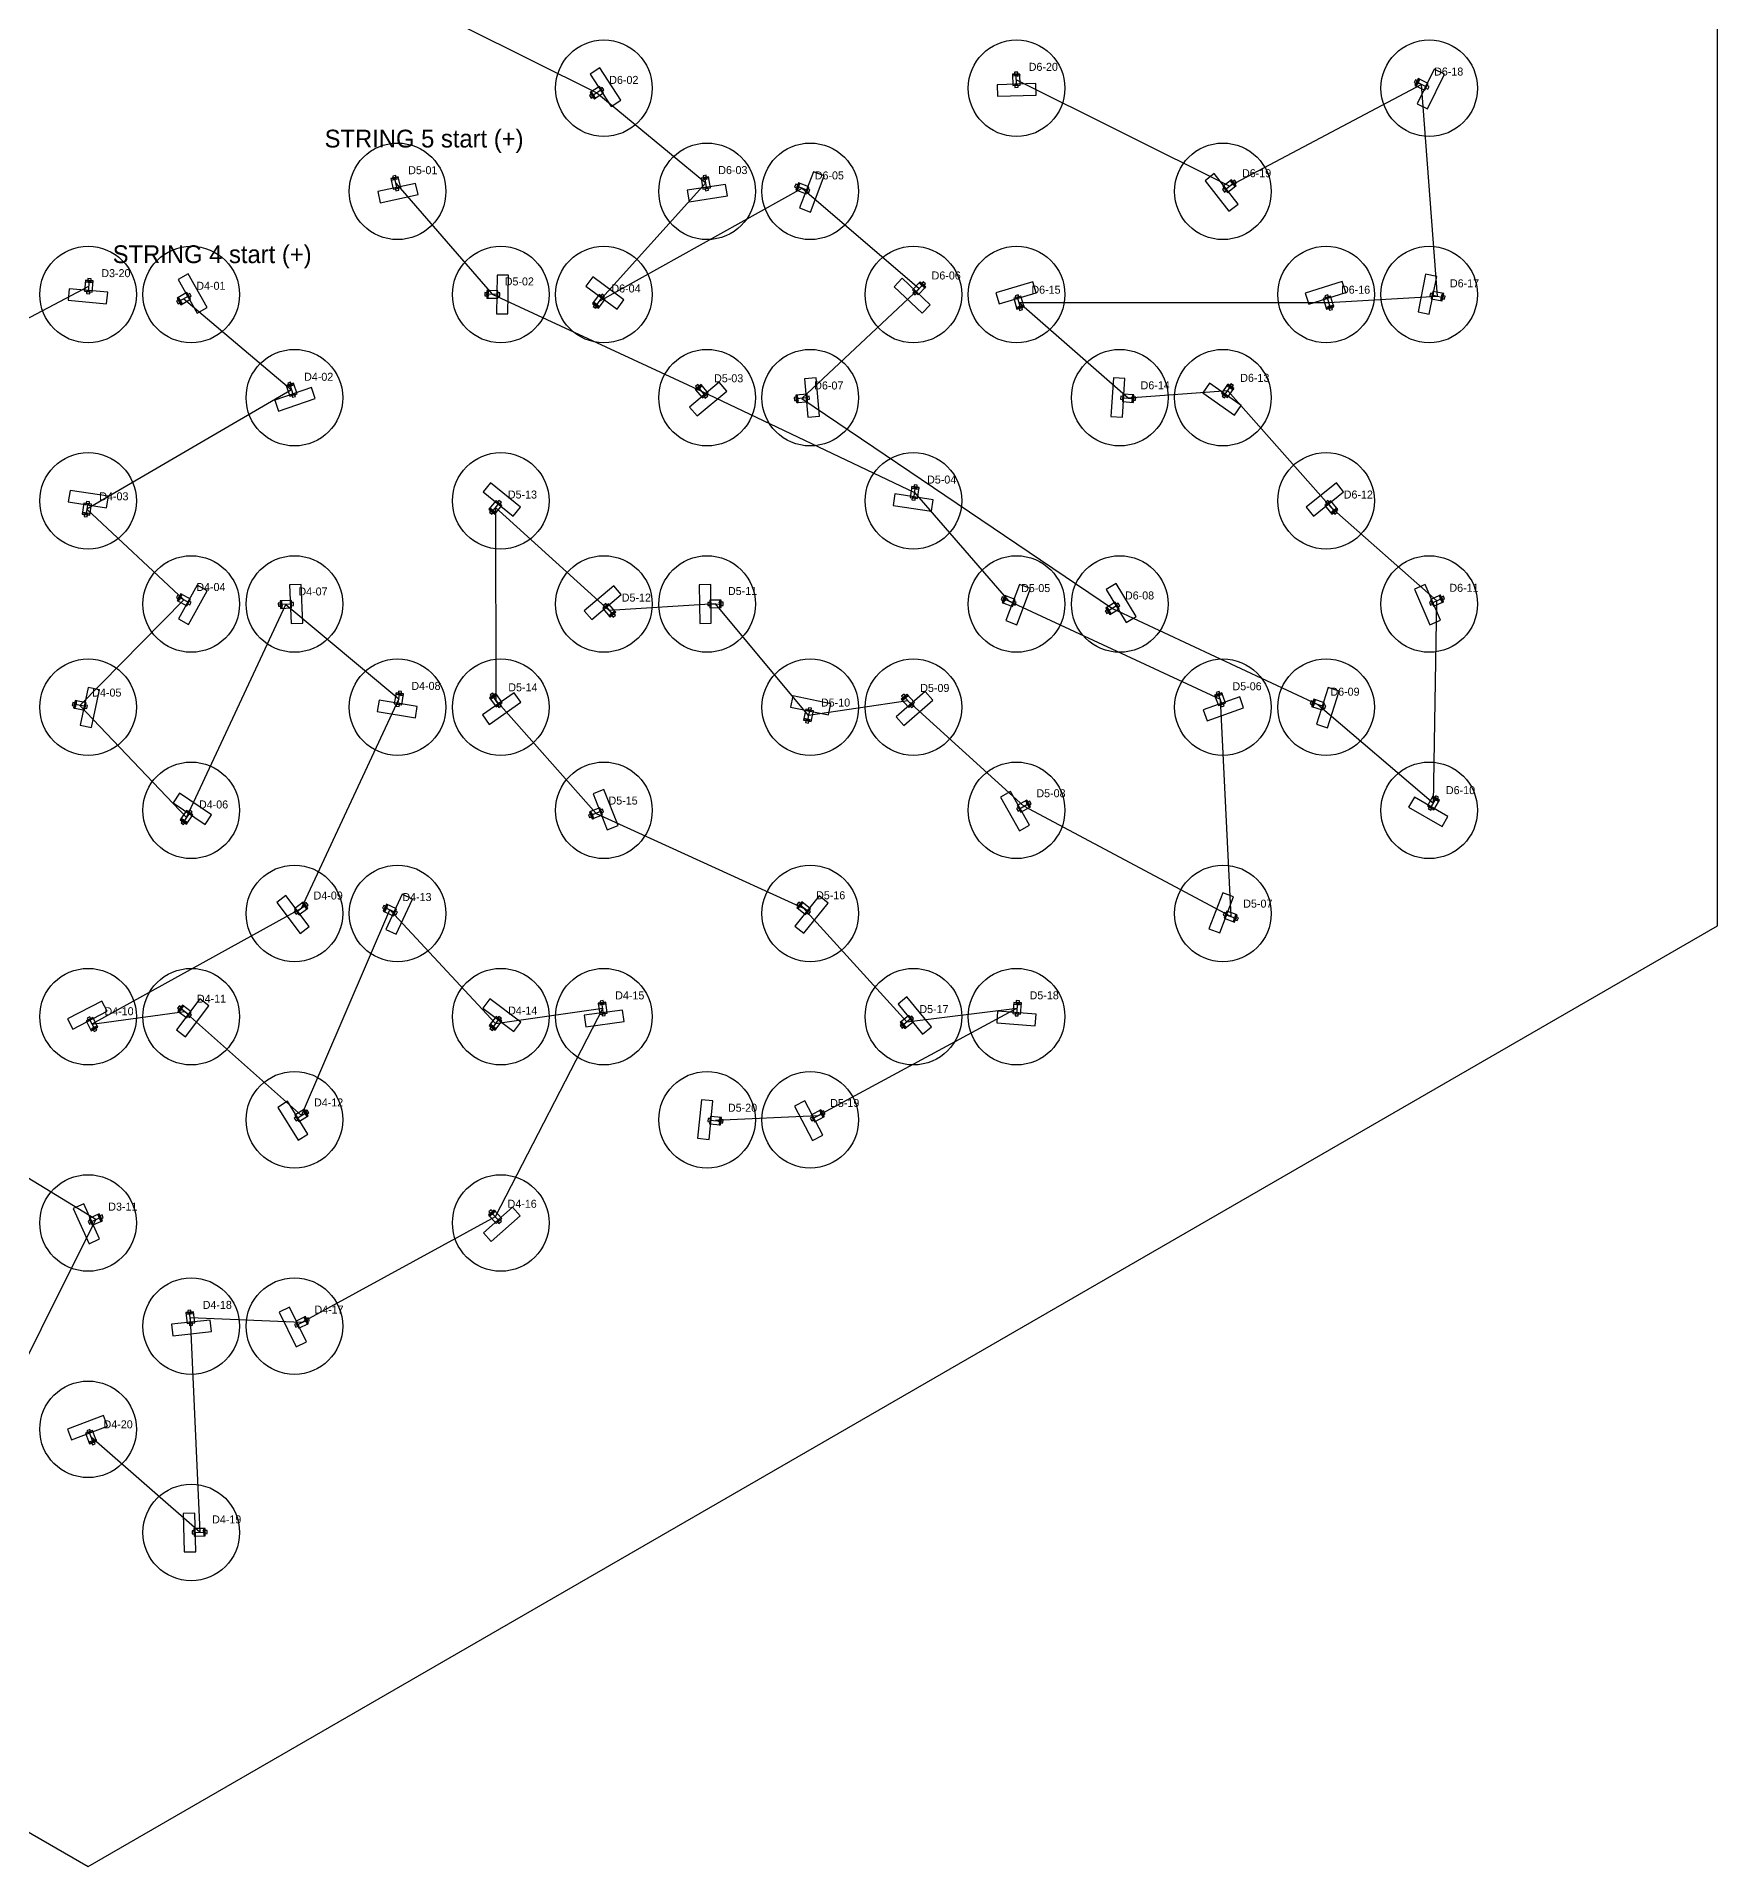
# Model space of a CAD drawing. Header units: millimetres. Extents: x -183 to 183, y -212 to 212.
# Drawn here: x -5.8 to 183.2, y -211.5 to -5.8 of the extents above; entities that cross this region are included whole.
import ezdxf

# ---------------------------------------------------------------- set-up
doc = ezdxf.new("R2010")
doc.units = ezdxf.units.MM
for name, color, linetype in [('ASM_ARROW', 4, 'Continuous'), ('ASM_BODY', 2, 'Continuous'), ('ASM_CATHODE_BAR', 6, 'Continuous'), ('ASM_PAD_ANODE', 1, 'Continuous'), ('ASM_PAD_CATHODE', 5, 'Continuous'), ('ASM_REF', 7, 'Continuous'), ('ASM_STRING_PATH', 30, 'Continuous'), ('CELL_DISC', 8, 'Continuous'), ('CELL_ISLAND', 3, 'Continuous'), ('OUTLINE', 7, 'Continuous')]:
    doc.layers.add(name, color=color, linetype=linetype)

msp = doc.modelspace()

# ---------------------------------------------------------------- linework, layer by layer
at = {"layer": 'ASM_ARROW'}
for p, q in [((104.36, -9.98), (104.21, -10.28)), ((104.39, -11.32), (104.36, -9.98)), ((104.36, -9.98), (104.51, -10.27)), ((57.77, -11.75), (56.64, -12.48)), ((56.64, -12.48), (56.81, -12.19)), ((150.55, -11.48), (149.34, -10.88)), ((149.34, -10.88), (149.68, -10.88)), ((149.34, -10.88), (149.54, -11.15)), ((56.64, -12.48), (56.97, -12.45)), ((34.45, -21.61), (34.37, -21.94)), ((34.74, -22.93), (34.45, -21.61)), ((34.45, -21.61), (34.67, -21.87)), ((69.35, -21.59), (69.25, -21.91)), ((69.56, -22.93), (69.35, -21.59)), ((69.35, -21.59), (69.55, -21.87)), ((79.68, -22.62), (80.01, -22.59)), ((80.94, -23.1), (79.68, -22.62)), ((79.68, -22.62), (79.91, -22.87)), ((127.82, -23.03), (128.88, -22.2)), ((128.88, -22.2), (128.55, -22.26)), ((128.88, -22.2), (128.73, -22.5)), ((0.15, -33.18), (-0.03, -33.47)), ((0.03, -34.53), (0.15, -33.18)), ((0.15, -33.18), (0.27, -33.49)), ((11.36, -34.94), (10.19, -35.6)), ((44.77, -34.77), (45.08, -34.62)), ((46.12, -34.8), (44.77, -34.77)), ((44.77, -34.77), (45.07, -34.92)), ((92.99, -34.6), (93.92, -33.62)), ((93.92, -33.62), (93.6, -33.73)), ((93.92, -33.62), (93.82, -33.94)), ((151.07, -34.85), (152.39, -35.12)), ((152.39, -35.12), (152.13, -34.91)), ((10.19, -35.6), (10.37, -35.32)), ((10.19, -35.6), (10.52, -35.58)), ((57.84, -35.02), (57.04, -36.11)), ((57.04, -36.11), (57.1, -35.78)), ((57.04, -36.11), (57.34, -35.96)), ((104.48, -35.06), (104.86, -36.36)), ((104.86, -36.36), (104.63, -36.11)), ((104.86, -36.36), (104.92, -36.03)), ((139.28, -35.06), (139.69, -36.35)), ((139.69, -36.35), (139.45, -36.11)), ((139.69, -36.35), (139.74, -36.02)), ((152.39, -35.12), (152.07, -35.21)), ((22.67, -44.86), (22.62, -45.2)), ((23.11, -46.14), (22.67, -44.86)), ((22.67, -44.86), (22.91, -45.1)), ((69.42, -46.19), (68.56, -45.15)), ((68.56, -45.15), (68.86, -45.29)), ((68.56, -45.15), (68.63, -45.48)), ((127.76, -46.17), (128.54, -45.07)), ((128.54, -45.07), (128.24, -45.23)), ((128.54, -45.07), (128.49, -45.4)), ((79.58, -46.54), (79.87, -46.37)), ((80.93, -46.42), (79.58, -46.54)), ((79.58, -46.54), (79.89, -46.67)), ((116.27, -46.42), (117.62, -46.51)), ((117.62, -46.51), (117.31, -46.64)), ((117.62, -46.51), (117.33, -46.34)), ((92.84, -57.73), (93.04, -56.39)), ((93.04, -56.39), (92.85, -56.67)), ((93.04, -56.39), (93.14, -56.71)), ((-0.24, -59.61), (-0.35, -59.29)), ((-0.04, -58.27), (-0.24, -59.61)), ((-0.24, -59.61), (-0.05, -59.33)), ((46.23, -58.21), (45.37, -59.26)), ((45.37, -59.26), (45.45, -58.93)), ((45.37, -59.26), (45.68, -59.12)), ((139.37, -58.21), (140.22, -59.27)), ((140.22, -59.27), (139.91, -59.13)), ((140.22, -59.27), (140.15, -58.94)), ((11.36, -69.47), (10.18, -68.81)), ((10.18, -68.81), (10.51, -68.83)), ((10.18, -68.81), (10.37, -69.09)), ((21.58, -69.67), (21.87, -69.5)), ((22.93, -69.61), (21.58, -69.67)), ((21.58, -69.67), (21.88, -69.8)), ((58.18, -69.81), (59.05, -70.84)), ((69.88, -69.6), (71.22, -69.58)), ((71.22, -69.58), (70.92, -69.44)), ((71.22, -69.58), (70.93, -69.74)), ((102.88, -69.02), (103.21, -68.99)), ((104.14, -69.5), (102.88, -69.02)), ((102.88, -69.02), (103.11, -69.27)), ((115.76, -69.74), (114.61, -70.44)), ((151.05, -69.49), (152.29, -68.96)), ((152.29, -68.96), (151.96, -68.94)), ((152.29, -68.96), (152.08, -69.22)), ((59.05, -70.84), (58.74, -70.71)), ((59.05, -70.84), (58.97, -70.52)), ((114.61, -70.44), (114.79, -70.15)), ((114.61, -70.44), (114.94, -70.41)), ((34.84, -80.93), (35.06, -79.6)), ((35.06, -79.6), (34.87, -79.87)), ((35.06, -79.6), (35.16, -79.92)), ((46.24, -80.97), (45.47, -79.87)), ((45.47, -79.87), (45.76, -80.03)), ((45.47, -79.87), (45.52, -80.2)), ((92.62, -80.99), (91.73, -79.98)), ((91.73, -79.98), (92.04, -80.1)), ((91.73, -79.98), (91.81, -80.3)), ((127.06, -79.67), (127.02, -80)), ((127.51, -80.94), (127.06, -79.67)), ((127.06, -79.67), (127.3, -79.9)), ((-1.59, -80.87), (-1.27, -80.78)), ((-0.27, -81.14), (-1.59, -80.87)), ((-1.59, -80.87), (-1.33, -81.08)), ((81.14, -81.47), (80.87, -82.79)), ((137.65, -80.7), (137.98, -80.65)), ((138.94, -81.12), (137.65, -80.7)), ((137.65, -80.7), (137.89, -80.94)), ((80.87, -82.79), (80.78, -82.47)), ((80.87, -82.79), (81.08, -82.53)), ((104.64, -92.67), (105.81, -92)), ((105.81, -92), (105.48, -92.02)), ((105.81, -92), (105.63, -92.28)), ((150.94, -92.56), (151.62, -91.39)), ((151.62, -91.39), (151.34, -91.58)), ((151.62, -91.39), (151.6, -91.73)), ((11.45, -93.03), (10.69, -94.15)), ((10.69, -94.15), (10.74, -93.81)), ((10.69, -94.15), (10.98, -93.98)), ((57.74, -92.9), (56.49, -93.4)), ((56.49, -93.4), (56.71, -93.15)), ((56.49, -93.4), (56.82, -93.43)), ((23.42, -104.23), (24.5, -103.42)), ((24.5, -103.42), (24.17, -103.48)), ((24.5, -103.42), (24.35, -103.72)), ((33.33, -103.72), (33.66, -103.71)), ((34.55, -104.28), (33.33, -103.72)), ((33.33, -103.72), (33.53, -103.98)), ((80.99, -104.23), (79.94, -103.38)), ((79.94, -103.38), (80.26, -103.45)), ((79.94, -103.38), (80.08, -103.68)), ((127.86, -104.5), (129.12, -104.97)), ((129.12, -104.97), (128.89, -104.73)), ((129.12, -104.97), (128.79, -105.01)), ((11.38, -115.83), (10.3, -115.02)), ((10.3, -115.02), (10.63, -115.08)), ((10.3, -115.02), (10.45, -115.32)), ((57.78, -114.39), (57.67, -114.71)), ((57.96, -115.73), (57.78, -114.39)), ((57.78, -114.39), (57.97, -114.67)), ((104.53, -114.38), (104.35, -114.67)), ((104.42, -115.73), (104.53, -114.38)), ((104.53, -114.38), (104.65, -114.69)), ((0.13, -116.24), (0.75, -117.44)), ((0.75, -117.44), (0.48, -117.24)), ((0.75, -117.44), (0.75, -117.1)), ((46.23, -116.22), (45.42, -117.3)), ((45.42, -117.3), (45.48, -116.97)), ((45.42, -117.3), (45.72, -117.15)), ((92.59, -116.17), (91.55, -117.03)), ((91.55, -117.03), (91.68, -116.73)), ((91.55, -117.03), (91.87, -116.96)), ((23.43, -127.46), (24.58, -126.75)), ((24.58, -126.75), (24.25, -126.78)), ((24.58, -126.75), (24.41, -127.03)), ((81.44, -127.47), (82.64, -126.84)), ((82.64, -126.84), (82.3, -126.85)), ((82.64, -126.84), (82.44, -127.11)), ((69.87, -127.63), (71.22, -127.76)), ((71.22, -127.76), (70.9, -127.88)), ((71.22, -127.76), (70.93, -127.58)), ((0.25, -139.09), (1.48, -138.53)), ((1.48, -138.53), (1.15, -138.52)), ((1.48, -138.53), (1.27, -138.79)), ((46.22, -138.99), (45.33, -137.98)), ((45.33, -137.98), (45.64, -138.1)), ((45.33, -137.98), (45.41, -138.3)), ((11.42, -149.19), (11.3, -149.5)), ((11.57, -150.53), (11.42, -149.19)), ((11.42, -149.19), (11.6, -149.47)), ((23.45, -150.68), (24.66, -150.09)), ((24.66, -150.09), (24.33, -150.09)), ((24.66, -150.09), (24.46, -150.36)), ((0.1, -162.66), (0.58, -163.92)), ((0.58, -163.92), (0.33, -163.69)), ((0.58, -163.92), (0.61, -163.58)), ((11.88, -173.99), (13.22, -173.96)), ((13.22, -173.96), (12.92, -173.82)), ((13.22, -173.96), (12.93, -174.12))]:
    msp.add_line(p, q, dxfattribs=at)
at = {"layer": 'ASM_BODY'}
for points in [[(103.97, -11.29), (104.82, -11.26), (104.78, -10.01), (103.93, -10.04)], [(57.96, -12.13), (57.5, -11.42), (56.45, -12.1), (56.91, -12.81)], [(150.32, -11.84), (150.69, -11.07), (149.57, -10.53), (149.2, -11.29)], [(34.32, -22.97), (35.15, -22.79), (34.88, -21.57), (34.05, -21.75)], [(69.13, -22.94), (69.97, -22.81), (69.78, -21.58), (68.94, -21.71)], [(80.75, -23.48), (81.05, -22.69), (79.88, -22.24), (79.58, -23.04)], [(127.59, -22.66), (128.12, -23.33), (129.1, -22.56), (128.57, -21.89)], [(-0.39, -34.44), (0.45, -34.52), (0.57, -33.27), (-0.28, -33.19)], [(11.53, -35.33), (11.11, -34.59), (10.02, -35.21), (10.44, -35.95)], [(46.07, -35.22), (46.08, -34.37), (44.83, -34.34), (44.82, -35.2)], [(58.15, -35.31), (57.47, -34.81), (56.73, -35.82), (57.41, -36.32)], [(92.71, -34.27), (93.33, -34.85), (94.19, -33.95), (93.57, -33.36)], [(151.2, -34.45), (151.03, -35.28), (152.26, -35.53), (152.43, -34.69)], [(104.9, -34.99), (104.08, -35.23), (104.44, -36.43), (105.26, -36.19)], [(139.7, -34.98), (138.89, -35.24), (139.26, -36.43), (140.08, -36.18)], [(22.69, -46.23), (23.5, -45.95), (23.09, -44.77), (22.28, -45.05)], [(69.07, -46.42), (69.72, -45.88), (68.92, -44.92), (68.26, -45.47)], [(127.44, -45.89), (128.13, -46.38), (128.85, -45.36), (128.16, -44.87)], [(80.91, -46.85), (80.84, -46.01), (79.59, -46.12), (79.67, -46.96)], [(116.35, -46), (116.3, -46.84), (117.54, -46.93), (117.6, -46.08)], [(92.43, -57.62), (93.27, -57.74), (93.45, -56.51), (92.61, -56.38)], [(0.37, -58.38), (-0.47, -58.26), (-0.66, -59.49), (0.18, -59.62)], [(46.52, -58.52), (45.87, -57.98), (45.08, -58.95), (45.74, -59.49)], [(139.74, -57.99), (139.07, -58.52), (139.85, -59.49), (140.52, -58.96)], [(11.11, -69.81), (11.52, -69.07), (10.43, -68.46), (10.02, -69.21)], [(22.89, -70.04), (22.86, -69.19), (21.61, -69.24), (21.64, -70.09)], [(58.53, -69.58), (57.88, -70.12), (58.69, -71.08), (59.34, -70.53)], [(69.92, -69.17), (69.93, -70.02), (71.18, -70.01), (71.17, -69.16)], [(103.94, -69.88), (104.25, -69.09), (103.08, -68.64), (102.78, -69.44)], [(115.94, -70.13), (115.5, -69.4), (114.43, -70.05), (114.87, -70.78)], [(150.93, -69.08), (151.27, -69.86), (152.41, -69.37), (152.08, -68.59)], [(34.43, -80.81), (35.27, -80.95), (35.47, -79.71), (34.63, -79.58)], [(45.87, -81.18), (46.56, -80.69), (45.84, -79.67), (45.15, -80.15)], [(92.27, -81.24), (92.91, -80.67), (92.08, -79.74), (91.44, -80.3)], [(127.09, -81.03), (127.89, -80.75), (127.48, -79.57), (126.67, -79.86)], [(-0.41, -81.55), (-0.23, -80.72), (-1.46, -80.46), (-1.63, -81.29)], [(81.55, -81.61), (80.72, -81.43), (80.46, -82.66), (81.3, -82.83)], [(138.76, -81.51), (139.02, -80.7), (137.83, -80.31), (137.57, -81.12)], [(57.85, -93.31), (57.54, -92.52), (56.38, -92.98), (56.69, -93.77)], [(104.47, -92.27), (104.89, -93.01), (105.98, -92.4), (105.56, -91.66)], [(150.6, -92.31), (151.33, -92.73), (151.96, -91.65), (151.22, -91.22)], [(11.77, -93.31), (11.07, -92.83), (10.37, -93.87), (11.07, -94.34)], [(23.2, -103.86), (23.71, -104.54), (24.71, -103.79), (24.2, -103.11)], [(34.33, -104.65), (34.68, -103.88), (33.55, -103.35), (33.19, -104.12)], [(80.68, -104.53), (81.22, -103.86), (80.24, -103.08), (79.71, -103.74)], [(128.05, -104.12), (127.75, -104.91), (128.92, -105.36), (129.22, -104.56)], [(11.09, -116.14), (11.6, -115.47), (10.6, -114.71), (10.09, -115.39)], [(57.53, -115.74), (58.38, -115.62), (58.21, -114.38), (57.37, -114.5)], [(104, -115.64), (104.85, -115.71), (104.95, -114.46), (104.1, -114.4)], [(0.53, -116.09), (-0.23, -116.48), (0.35, -117.59), (1.11, -117.2)], [(46.54, -116.52), (45.87, -116), (45.11, -117), (45.79, -117.51)], [(92.82, -116.53), (92.28, -115.88), (91.31, -116.67), (91.85, -117.33)], [(23.25, -127.07), (23.7, -127.79), (24.76, -127.14), (24.32, -126.41)], [(69.97, -127.21), (69.88, -128.06), (71.13, -128.18), (71.21, -127.33)], [(81.29, -127.07), (81.69, -127.82), (82.79, -127.24), (82.39, -126.49)], [(45.87, -139.24), (46.51, -138.68), (45.68, -137.74), (45.04, -138.3)], [(0.12, -138.68), (0.47, -139.45), (1.61, -138.94), (1.26, -138.17)], [(11.14, -150.52), (11.99, -150.43), (11.85, -149.19), (11, -149.28)], [(23.31, -150.28), (23.68, -151.04), (24.8, -150.5), (24.43, -149.73)], [(0.51, -162.55), (-0.28, -162.85), (0.17, -164.02), (0.96, -163.72)], [(11.91, -173.57), (11.94, -174.42), (13.18, -174.39), (13.16, -173.54)]]:
    msp.add_lwpolyline(points, close=True, dxfattribs=at)
at = {"layer": 'ASM_CATHODE_BAR'}
for points in [[(103.94, -10.22), (104.79, -10.19), (104.78, -10.07), (103.93, -10.1)], [(57.06, -12.71), (56.6, -12), (56.5, -12.07), (56.96, -12.78)], [(149.36, -11.37), (149.74, -10.6), (149.63, -10.55), (149.25, -11.31)], [(34.09, -21.93), (34.92, -21.75), (34.89, -21.63), (34.06, -21.81)], [(68.97, -21.89), (69.81, -21.76), (69.79, -21.64), (68.95, -21.77)], [(79.75, -23.1), (80.05, -22.31), (79.93, -22.27), (79.63, -23.06)], [(128.43, -22), (128.96, -22.67), (129.05, -22.6), (128.53, -21.93)], [(-0.3, -33.37), (0.55, -33.45), (0.56, -33.33), (-0.29, -33.25)], [(45, -35.2), (45.01, -34.35), (44.89, -34.35), (44.88, -35.2)], [(93.45, -33.49), (94.07, -34.08), (94.15, -33.99), (93.53, -33.41)], [(152.25, -34.66), (152.08, -35.49), (152.2, -35.52), (152.37, -34.68)], [(10.6, -35.86), (10.18, -35.12), (10.07, -35.18), (10.49, -35.92)], [(57.52, -36.18), (56.83, -35.67), (56.76, -35.77), (57.45, -36.27)], [(105.21, -36.02), (104.39, -36.26), (104.42, -36.37), (105.24, -36.13)], [(140.02, -36), (139.21, -36.26), (139.25, -36.37), (140.06, -36.12)], [(22.34, -45.22), (23.14, -44.94), (23.11, -44.83), (22.3, -45.11)], [(68.38, -45.6), (69.03, -45.06), (68.95, -44.97), (68.3, -45.51)], [(128.06, -45.02), (128.75, -45.5), (128.82, -45.41), (128.12, -44.92)], [(79.85, -46.95), (79.77, -46.1), (79.65, -46.11), (79.73, -46.96)], [(117.42, -46.07), (117.36, -46.91), (117.48, -46.92), (117.54, -46.07)], [(92.59, -56.56), (93.43, -56.68), (93.44, -56.56), (92.6, -56.44)], [(0.21, -59.44), (-0.63, -59.32), (-0.65, -59.43), (0.19, -59.56)], [(45.85, -59.35), (45.19, -58.81), (45.11, -58.91), (45.77, -59.44)], [(140.41, -58.82), (139.74, -59.35), (139.82, -59.45), (140.48, -58.91)], [(10.17, -69.3), (10.59, -68.55), (10.48, -68.49), (10.07, -69.24)], [(21.82, -70.08), (21.79, -69.23), (21.67, -69.24), (21.7, -70.09)], [(70.99, -69.16), (71, -70.01), (71.12, -70.01), (71.11, -69.16)], [(102.94, -69.5), (103.25, -68.71), (103.13, -68.67), (102.83, -69.46)], [(151.91, -68.66), (152.25, -69.44), (152.36, -69.39), (152.03, -68.61)], [(59.22, -70.39), (58.57, -70.94), (58.65, -71.03), (59.3, -70.48)], [(115.02, -70.68), (114.59, -69.96), (114.48, -70.02), (114.92, -70.75)], [(34.6, -79.75), (35.44, -79.89), (35.46, -79.77), (34.62, -79.64)], [(45.25, -80.3), (45.95, -79.81), (45.88, -79.72), (45.18, -80.2)], [(91.56, -80.43), (92.2, -79.87), (92.12, -79.78), (91.48, -80.34)], [(126.73, -80.03), (127.54, -79.74), (127.5, -79.63), (126.69, -79.91)], [(-1.45, -81.33), (-1.28, -80.5), (-1.4, -80.47), (-1.57, -81.31)], [(137.74, -81.18), (138, -80.37), (137.89, -80.33), (137.63, -81.14)], [(81.33, -82.65), (80.5, -82.48), (80.48, -82.6), (81.31, -82.77)], [(105.41, -91.74), (105.82, -92.48), (105.93, -92.43), (105.51, -91.69)], [(151.13, -91.38), (151.87, -91.81), (151.93, -91.7), (151.19, -91.28)], [(11.17, -94.19), (10.47, -93.72), (10.4, -93.82), (11.11, -94.29)], [(56.86, -93.71), (56.55, -92.92), (56.44, -92.96), (56.75, -93.75)], [(24.06, -103.22), (24.57, -103.9), (24.67, -103.83), (24.16, -103.15)], [(33.35, -104.2), (33.71, -103.43), (33.6, -103.38), (33.25, -104.15)], [(79.85, -103.85), (80.38, -103.19), (80.29, -103.12), (79.75, -103.78)], [(129.06, -104.5), (128.75, -105.29), (128.87, -105.33), (129.17, -104.54)], [(10.23, -115.5), (10.74, -114.82), (10.65, -114.75), (10.13, -115.43)], [(57.39, -114.68), (58.23, -114.56), (58.22, -114.44), (57.37, -114.56)], [(104.08, -114.58), (104.93, -114.64), (104.94, -114.52), (104.09, -114.46)], [(1.02, -117.04), (0.27, -117.43), (0.33, -117.54), (1.08, -117.14)], [(45.9, -117.37), (45.22, -116.86), (45.15, -116.95), (45.83, -117.47)], [(91.99, -117.22), (91.45, -116.56), (91.36, -116.63), (91.9, -117.29)], [(24.16, -126.51), (24.61, -127.23), (24.71, -127.17), (24.27, -126.44)], [(71.03, -127.31), (70.95, -128.16), (71.07, -128.17), (71.15, -127.33)], [(82.23, -126.57), (82.63, -127.32), (82.74, -127.27), (82.34, -126.52)], [(45.16, -138.43), (45.8, -137.87), (45.72, -137.78), (45.08, -138.34)], [(1.1, -138.24), (1.45, -139.02), (1.56, -138.97), (1.21, -138.19)], [(11.02, -149.46), (11.87, -149.37), (11.86, -149.25), (11.01, -149.34)], [(24.27, -149.81), (24.64, -150.58), (24.75, -150.52), (24.38, -149.76)], [(0.9, -163.55), (0.1, -163.85), (0.14, -163.97), (0.94, -163.66)], [(12.98, -173.54), (13, -174.39), (13.12, -174.39), (13.11, -173.54)]]:
    msp.add_lwpolyline(points, close=True, dxfattribs=at)
at = {"layer": 'ASM_PAD_ANODE'}
for points in [[(58.01, -11.8), (57.82, -11.51), (57.53, -11.7), (57.72, -11.99)], [(104.22, -11.51), (104.57, -11.49), (104.56, -11.14), (104.21, -11.15)], [(150.63, -11.71), (150.79, -11.4), (150.47, -11.24), (150.32, -11.56)], [(34.61, -23.14), (34.95, -23.07), (34.88, -22.72), (34.53, -22.8)], [(69.41, -23.13), (69.76, -23.07), (69.7, -22.73), (69.36, -22.78)], [(81.04, -23.33), (81.17, -23), (80.84, -22.88), (80.72, -23.2)], [(127.57, -23), (127.79, -23.28), (128.06, -23.06), (127.84, -22.78)], [(-0.17, -34.69), (0.18, -34.72), (0.21, -34.37), (-0.13, -34.34)], [(11.6, -35), (11.43, -34.7), (11.12, -34.87), (11.29, -35.17)], [(46.3, -34.97), (46.3, -34.62), (45.95, -34.62), (45.95, -34.97)], [(58.08, -34.98), (57.8, -34.78), (57.59, -35.06), (57.88, -35.27)], [(92.74, -34.61), (93, -34.85), (93.24, -34.59), (92.98, -34.35)], [(104.6, -34.85), (104.26, -34.95), (104.36, -35.28), (104.7, -35.18)], [(139.4, -34.84), (139.06, -34.95), (139.17, -35.28), (139.5, -35.18)], [(150.93, -34.65), (150.86, -34.99), (151.21, -35.06), (151.28, -34.72)], [(23, -46.36), (23.33, -46.25), (23.22, -45.92), (22.89, -46.03)], [(69.4, -46.44), (69.67, -46.21), (69.44, -45.94), (69.18, -46.17)], [(81.12, -46.58), (81.08, -46.23), (80.74, -46.27), (80.77, -46.61)], [(116.11, -46.23), (116.09, -46.58), (116.44, -46.6), (116.46, -46.26)], [(127.52, -46.22), (127.8, -46.42), (128, -46.13), (127.72, -45.93)], [(92.64, -57.88), (92.99, -57.93), (93.04, -57.58), (92.69, -57.53)], [(0.16, -58.12), (-0.19, -58.07), (-0.24, -58.42), (0.11, -58.47)], [(46.47, -58.19), (46.2, -57.97), (45.98, -58.24), (46.25, -58.46)], [(139.4, -57.97), (139.13, -58.19), (139.34, -58.46), (139.62, -58.24)], [(11.43, -69.7), (11.6, -69.4), (11.29, -69.23), (11.12, -69.53)], [(23.11, -69.78), (23.09, -69.43), (22.74, -69.44), (22.76, -69.79)], [(58.2, -69.56), (57.93, -69.79), (58.16, -70.06), (58.42, -69.83)], [(69.7, -69.42), (69.7, -69.77), (70.05, -69.77), (70.05, -69.42)], [(104.24, -69.73), (104.37, -69.4), (104.04, -69.28), (103.92, -69.6)], [(116, -69.8), (115.82, -69.5), (115.52, -69.68), (115.7, -69.98)], [(150.82, -69.4), (150.96, -69.72), (151.28, -69.58), (151.15, -69.26)], [(-0.13, -81.35), (-0.06, -81.01), (-0.41, -80.94), (-0.48, -81.28)], [(34.64, -81.07), (34.99, -81.13), (35.05, -80.78), (34.7, -80.73)], [(46.2, -81.22), (46.49, -81.02), (46.28, -80.73), (46, -80.93)], [(81.35, -81.33), (81.01, -81.26), (80.94, -81.61), (81.28, -81.68)], [(92.6, -81.24), (92.87, -81.01), (92.64, -80.75), (92.37, -80.98)], [(127.4, -81.16), (127.73, -81.05), (127.61, -80.72), (127.28, -80.83)], [(139.05, -81.34), (139.16, -81), (138.82, -80.9), (138.72, -81.23)], [(104.4, -92.6), (104.57, -92.9), (104.88, -92.73), (104.71, -92.43)], [(150.7, -92.63), (151, -92.8), (151.18, -92.5), (150.87, -92.32)], [(11.69, -92.98), (11.4, -92.78), (11.2, -93.08), (11.49, -93.27)], [(57.97, -93), (57.84, -92.67), (57.52, -92.8), (57.65, -93.13)], [(23.18, -104.2), (23.39, -104.48), (23.66, -104.27), (23.45, -103.99)], [(34.64, -104.52), (34.78, -104.2), (34.47, -104.05), (34.32, -104.37)], [(81.01, -104.47), (81.23, -104.2), (80.96, -103.98), (80.74, -104.25)], [(127.75, -104.27), (127.63, -104.6), (127.96, -104.72), (128.08, -104.4)], [(0.2, -116.01), (-0.11, -116.17), (0.05, -116.48), (0.36, -116.32)], [(11.41, -116.08), (11.63, -115.8), (11.35, -115.59), (11.13, -115.87)], [(46.48, -116.19), (46.2, -115.97), (45.99, -116.25), (46.27, -116.47)], [(57.81, -115.92), (58.16, -115.88), (58.11, -115.53), (57.77, -115.58)], [(92.83, -116.2), (92.61, -115.93), (92.34, -116.15), (92.56, -116.42)], [(104.23, -115.89), (104.58, -115.91), (104.61, -115.56), (104.26, -115.54)], [(23.19, -127.4), (23.38, -127.7), (23.68, -127.51), (23.49, -127.22)], [(69.72, -127.44), (69.68, -127.78), (70.03, -127.82), (70.06, -127.47)], [(81.21, -127.4), (81.37, -127.71), (81.68, -127.54), (81.52, -127.23)], [(0.02, -139), (0.16, -139.32), (0.48, -139.18), (0.34, -138.86)], [(46.2, -139.24), (46.47, -139.01), (46.23, -138.75), (45.97, -138.98)], [(11.41, -150.72), (11.76, -150.68), (11.72, -150.33), (11.38, -150.37)], [(23.21, -150.6), (23.37, -150.91), (23.68, -150.76), (23.53, -150.45)], [(0.2, -162.43), (-0.13, -162.56), (0, -162.88), (0.32, -162.76)], [(11.7, -173.82), (11.7, -174.17), (12.05, -174.16), (12.05, -173.81)]]:
    msp.add_lwpolyline(points, close=True, dxfattribs=at)
at = {"layer": 'ASM_PAD_CATHODE'}
for points in [[(104.19, -10.15), (104.53, -10.15), (104.53, -9.8), (104.17, -9.81)], [(56.88, -12.54), (56.69, -12.24), (56.39, -12.43), (56.58, -12.72)], [(149.42, -11.12), (149.57, -10.8), (149.26, -10.65), (149.11, -10.96)], [(34.32, -21.82), (34.66, -21.75), (34.59, -21.4), (34.25, -21.48)], [(69.21, -21.79), (69.55, -21.74), (69.5, -21.39), (69.16, -21.45)], [(79.78, -22.85), (79.91, -22.52), (79.58, -22.4), (79.45, -22.73)], [(128.63, -22.17), (128.85, -22.44), (129.12, -22.22), (128.91, -21.95)], [(-0.04, -33.34), (0.31, -33.37), (0.34, -33.02), (-0.01, -32.99)], [(44.95, -34.95), (44.95, -34.6), (44.6, -34.59), (44.6, -34.94)], [(93.67, -33.62), (93.92, -33.87), (94.16, -33.61), (93.91, -33.37)], [(152.26, -34.91), (152.19, -35.26), (152.53, -35.33), (152.6, -34.98)], [(10.43, -35.67), (10.25, -35.36), (9.95, -35.53), (10.12, -35.84)], [(57.28, -36.07), (57, -35.87), (56.79, -36.15), (57.08, -36.35)], [(104.98, -36.14), (104.65, -36.24), (104.75, -36.58), (105.08, -36.48)], [(139.8, -36.13), (139.47, -36.24), (139.57, -36.57), (139.91, -36.47)], [(22.56, -45.09), (22.89, -44.97), (22.78, -44.64), (22.45, -44.76)], [(68.53, -45.4), (68.8, -45.18), (68.58, -44.91), (68.31, -45.13)], [(128.29, -45.11), (128.58, -45.31), (128.78, -45.03), (128.49, -44.83)], [(79.77, -46.7), (79.74, -46.35), (79.39, -46.39), (79.42, -46.73)], [(117.46, -46.32), (117.44, -46.67), (117.78, -46.69), (117.81, -46.34)], [(92.84, -56.54), (93.19, -56.59), (93.24, -56.25), (92.89, -56.19)], [(-0.04, -59.46), (-0.39, -59.41), (-0.44, -59.75), (-0.1, -59.81)], [(45.62, -59.23), (45.35, -59.01), (45.13, -59.29), (45.4, -59.51)], [(140.25, -59.02), (139.97, -59.24), (140.19, -59.51), (140.46, -59.29)], [(10.25, -69.05), (10.42, -68.74), (10.11, -68.57), (9.94, -68.88)], [(21.76, -69.83), (21.74, -69.48), (21.39, -69.5), (21.41, -69.85)], [(71.05, -69.41), (71.05, -69.76), (71.4, -69.75), (71.4, -69.41)], [(102.98, -69.25), (103.11, -68.92), (102.78, -68.8), (102.66, -69.13)], [(152.06, -68.87), (152.2, -69.19), (152.52, -69.05), (152.39, -68.73)], [(59.07, -70.6), (58.8, -70.82), (59.03, -71.09), (59.29, -70.86)], [(114.85, -70.5), (114.67, -70.2), (114.37, -70.38), (114.55, -70.68)], [(34.86, -79.74), (35.21, -79.8), (35.26, -79.45), (34.92, -79.39)], [(45.42, -80.11), (45.71, -79.91), (45.51, -79.62), (45.23, -79.83)], [(91.71, -80.22), (91.97, -80), (91.75, -79.73), (91.48, -79.96)], [(126.95, -79.89), (127.28, -79.78), (127.17, -79.44), (126.83, -79.56)], [(-1.46, -81.07), (-1.38, -80.73), (-1.73, -80.66), (-1.8, -81)], [(137.77, -80.92), (137.87, -80.59), (137.54, -80.48), (137.43, -80.82)], [(81.08, -82.66), (80.73, -82.58), (80.66, -82.93), (81, -83)], [(105.58, -91.94), (105.75, -92.24), (106.05, -92.07), (105.88, -91.76)], [(151.38, -91.46), (151.68, -91.63), (151.85, -91.33), (151.55, -91.16)], [(10.94, -94.1), (10.64, -93.9), (10.45, -94.19), (10.74, -94.39)], [(56.72, -93.5), (56.59, -93.17), (56.26, -93.3), (56.39, -93.62)], [(24.25, -103.39), (24.46, -103.67), (24.74, -103.46), (24.53, -103.18)], [(33.41, -103.95), (33.56, -103.63), (33.24, -103.49), (33.09, -103.8)], [(79.96, -103.62), (80.18, -103.35), (79.91, -103.13), (79.69, -103.4)], [(129.02, -104.75), (128.89, -105.08), (129.22, -105.2), (129.34, -104.87)], [(10.34, -115.27), (10.55, -114.99), (10.27, -114.78), (10.06, -115.06)], [(57.63, -114.59), (57.98, -114.54), (57.93, -114.19), (57.58, -114.24)], [(104.34, -114.54), (104.69, -114.57), (104.72, -114.22), (104.37, -114.19)], [(0.83, -117.2), (0.52, -117.37), (0.68, -117.68), (0.99, -117.51)], [(45.67, -117.26), (45.39, -117.05), (45.18, -117.33), (45.46, -117.54)], [(91.79, -117.06), (91.57, -116.79), (91.3, -117.01), (91.52, -117.28)], [(24.34, -126.69), (24.53, -126.99), (24.82, -126.8), (24.64, -126.51)], [(82.4, -126.77), (82.56, -127.08), (82.87, -126.91), (82.71, -126.6)], [(71.06, -127.57), (71.03, -127.92), (71.37, -127.95), (71.41, -127.6)], [(45.31, -138.22), (45.58, -137.99), (45.34, -137.73), (45.08, -137.96)], [(1.25, -138.45), (1.39, -138.76), (1.71, -138.62), (1.57, -138.3)], [(11.27, -149.38), (11.61, -149.34), (11.57, -148.99), (11.23, -149.03)], [(24.43, -150.01), (24.58, -150.33), (24.9, -150.18), (24.75, -149.86)], [(0.68, -163.69), (0.35, -163.82), (0.48, -164.14), (0.81, -164.02)], [(13.05, -173.79), (13.05, -174.14), (13.4, -174.13), (13.4, -173.78)]]:
    msp.add_lwpolyline(points, close=True, dxfattribs=at)
at = {"layer": 'ASM_STRING_PATH'}
for points in [[(34.82, -0.95), (57.2, -12.12), (69.46, -22.26), (57.44, -35.57), (80.31, -22.86), (93.45, -34.11), (80.25, -46.48), (115.19, -70.09), (138.29, -80.91), (151.28, -91.98), (151.67, -69.23), (139.79, -58.74), (128.15, -45.62), (116.95, -46.46), (104.67, -35.71), (139.48, -35.71), (151.73, -34.99), (149.95, -11.18), (128.35, -22.61), (104.37, -10.65)], [(34.6, -22.27), (45.45, -34.78), (68.99, -45.67), (92.94, -57.06), (103.51, -69.26), (127.28, -80.3), (128.49, -104.74), (105.23, -92.33), (92.17, -80.49), (81.01, -82.13), (70.55, -69.59), (58.61, -70.33), (45.8, -58.74), (45.85, -80.42), (57.12, -93.15), (80.46, -103.8), (92.07, -116.6), (104.47, -115.05), (82.04, -127.16), (70.55, -127.69)], [(-70.35, -104.99), (-58.75, -104.99), (-46.2, -115.07), (-70.06, -126.77), (-58.88, -138.84), (-47.31, -138.91), (-23.88, -126.93), (-35.59, -151.33), (-23.93, -151.41), (-11.4, -163.33), (0.87, -138.81), (-34.87, -116.95), (-35.75, -92.78), (-23.8, -105.14), (-11.1, -103.59), (-10.77, -81.66), (-23.39, -68.67), (-35.75, -69.68), (-24.12, -46.64), (0.09, -33.85)], [(10.77, -35.27), (22.89, -45.5), (-0.14, -58.94), (10.77, -69.14), (-0.93, -81.01), (11.07, -93.59), (22.25, -69.64), (34.95, -80.26), (23.96, -103.83), (0.44, -116.84), (10.84, -115.43), (24.01, -127.1), (33.94, -104), (45.83, -116.76), (57.87, -115.06), (45.77, -138.49), (24.05, -150.39), (11.49, -149.86), (12.55, -173.98), (0.34, -163.29)]]:
    msp.add_lwpolyline(points, dxfattribs=at)
at = {"layer": 'CELL_DISC'}
for centre in [(58, -11.6), (104.4, -11.6), (150.8, -11.6), (34.8, -23.2), (69.6, -23.2), (81.2, -23.2), (127.6, -23.2), (0, -34.8), (11.6, -34.8), (46.4, -34.8), (58, -34.8), (92.8, -34.8), (104.4, -34.8), (139.2, -34.8), (150.8, -34.8), (23.2, -46.4), (69.6, -46.4), (81.2, -46.4), (116, -46.4), (127.6, -46.4), (0, -58), (46.4, -58), (92.8, -58), (139.2, -58), (11.6, -69.6), (23.2, -69.6), (58, -69.6), (69.6, -69.6), (104.4, -69.6), (116, -69.6), (150.8, -69.6), (0, -81.2), (34.8, -81.2), (46.4, -81.2), (81.2, -81.2), (92.8, -81.2), (127.6, -81.2), (139.2, -81.2), (11.6, -92.8), (58, -92.8), (104.4, -92.8), (150.8, -92.8), (23.2, -104.4), (34.8, -104.4), (81.2, -104.4), (127.6, -104.4), (0, -116), (11.6, -116), (46.4, -116), (58, -116), (92.8, -116), (104.4, -116), (23.2, -127.6), (69.6, -127.6), (81.2, -127.6), (0, -139.2), (46.4, -139.2), (11.6, -150.8), (23.2, -150.8), (0, -162.4), (11.6, -174)]:
    msp.add_circle(centre, 5.43, dxfattribs=at)
at = {"layer": 'CELL_ISLAND'}
for points in [[(59.9, -12.96), (57.53, -9.31), (56.44, -10.02), (58.8, -13.67)], [(150.61, -13.93), (152.52, -10.02), (151.35, -9.45), (149.44, -13.35)], [(102.25, -12.51), (106.6, -12.39), (106.56, -11.09), (102.21, -11.21)], [(32.86, -24.49), (37.1, -23.57), (36.83, -22.3), (32.58, -23.22)], [(67.58, -24.37), (71.88, -23.71), (71.68, -22.43), (67.38, -23.08)], [(81.22, -25.53), (82.77, -21.47), (81.55, -21.01), (80.01, -25.07)], [(125.59, -22.02), (128.28, -25.43), (129.3, -24.63), (126.61, -21.21)], [(13.41, -36.27), (11.27, -32.49), (10.14, -33.13), (12.28, -36.91)], [(47.21, -36.99), (47.29, -32.64), (45.99, -32.62), (45.91, -36.97)], [(60.26, -35.4), (56.75, -32.83), (55.98, -33.88), (59.49, -36.45)], [(150.4, -32.5), (149.54, -36.76), (150.81, -37.02), (151.67, -32.76)], [(-2.24, -35.45), (2.09, -35.84), (2.21, -34.55), (-2.12, -34.15)], [(90.64, -33.93), (93.8, -36.91), (94.69, -35.96), (91.53, -32.98)], [(106.24, -33.37), (102.07, -34.61), (102.44, -35.85), (106.61, -34.61)], [(141.02, -33.34), (136.87, -34.64), (137.26, -35.88), (141.41, -34.58)], [(21.42, -47.91), (25.53, -46.49), (25.11, -45.26), (21, -46.69)], [(68.48, -48.45), (71.81, -45.66), (70.98, -44.66), (67.64, -47.45)], [(82.24, -48.49), (81.85, -44.16), (80.56, -44.27), (80.94, -48.6)], [(115.29, -44.18), (115.01, -48.51), (116.31, -48.6), (116.59, -44.26)], [(125.33, -45.84), (128.89, -48.35), (129.64, -47.28), (126.08, -44.78)], [(2.28, -57.49), (-2.02, -56.83), (-2.22, -58.12), (2.08, -58.77)], [(48.62, -58.71), (45.25, -55.97), (44.43, -56.98), (47.8, -59.72)], [(90.52, -58.52), (94.83, -59.16), (95.02, -57.88), (90.72, -57.23)], [(140.36, -55.98), (136.97, -58.7), (137.79, -59.71), (141.18, -56.99)], [(11.29, -71.91), (13.4, -68.11), (12.26, -67.48), (10.15, -71.28)], [(24.14, -71.74), (23.96, -67.39), (22.66, -67.45), (22.84, -71.79)], [(59.11, -67.55), (55.79, -70.35), (56.63, -71.34), (59.95, -68.54)], [(68.73, -67.44), (68.77, -71.78), (70.07, -71.77), (70.03, -67.42)], [(104.42, -71.93), (105.97, -67.87), (104.75, -67.41), (103.21, -71.47)], [(117.85, -71.02), (115.61, -67.3), (114.49, -67.97), (116.74, -71.69)], [(149.16, -67.94), (150.87, -71.93), (152.07, -71.42), (150.36, -67.42)], [(0.39, -83.5), (1.28, -79.25), (0.01, -78.98), (-0.89, -83.24)], [(45.11, -83.14), (48.67, -80.65), (47.92, -79.58), (44.36, -82.08)], [(83.5, -80.81), (79.24, -79.93), (78.98, -81.2), (83.24, -82.08)], [(91.73, -83.27), (95, -80.41), (94.14, -79.43), (90.87, -82.3)], [(125.83, -82.73), (129.93, -81.28), (129.5, -80.05), (125.4, -81.5)], [(139.35, -83.53), (140.67, -79.39), (139.43, -78.99), (138.11, -83.13)], [(32.52, -81.69), (36.81, -82.39), (37.02, -81.11), (32.73, -80.41)], [(59.59, -94.51), (57.99, -90.47), (56.78, -90.94), (58.38, -94.99)], [(13.88, -93.31), (10.27, -90.88), (9.55, -91.96), (13.15, -94.39)], [(102.59, -91.32), (104.73, -95.11), (105.86, -94.47), (103.72, -90.69)], [(148.49, -92.44), (152.25, -94.63), (152.91, -93.5), (149.15, -91.32)], [(21.21, -103.17), (23.83, -106.65), (24.87, -105.87), (22.25, -102.39)], [(34.66, -106.73), (36.48, -102.78), (35.3, -102.24), (33.48, -106.19)], [(80.49, -106.62), (83.23, -103.24), (82.22, -102.43), (79.48, -105.81)], [(127.58, -102.07), (126.03, -106.13), (127.25, -106.59), (128.79, -102.53)], [(1.53, -114.24), (-2.32, -116.25), (-1.72, -117.41), (2.13, -115.39)], [(10.97, -118.25), (13.59, -114.78), (12.55, -113.99), (9.93, -117.47)], [(48.65, -116.63), (45.17, -114.01), (44.39, -115.05), (47.87, -117.67)], [(94.84, -117.14), (92.08, -113.78), (91.07, -114.61), (93.83, -117.97)], [(55.96, -117.14), (60.27, -116.55), (60.09, -115.26), (55.78, -115.85)], [(102.17, -116.68), (106.5, -117.02), (106.6, -115.72), (102.27, -115.38)], [(68.97, -125.35), (68.54, -129.68), (69.83, -129.81), (70.26, -125.48)], [(79.43, -126.08), (81.47, -129.92), (82.61, -129.31), (80.58, -125.47)], [(21.34, -126.2), (23.62, -129.9), (24.72, -129.21), (22.44, -125.51)], [(-1.67, -137.57), (0.12, -141.53), (1.3, -141), (-0.48, -137.03)], [(45.33, -141.27), (48.59, -138.41), (47.74, -137.43), (44.47, -140.29)], [(9.53, -151.89), (13.86, -151.4), (13.71, -150.11), (9.39, -150.59)], [(21.49, -149.21), (23.38, -153.13), (24.55, -152.56), (22.66, -148.65)], [(1.73, -160.83), (-2.33, -162.38), (-1.87, -163.6), (2.19, -162.04)], [(10.7, -171.85), (10.8, -176.19), (12.1, -176.16), (12, -171.82)]]:
    msp.add_lwpolyline(points, close=True, dxfattribs=at)
at = {"layer": 'OUTLINE'}
msp.add_lwpolyline([(0, 211.55), (-183.21, 105.77), (-183.21, -105.77), (0, -211.55), (183.21, -105.77), (183.21, 105.77)], close=True, dxfattribs=at)

# ---------------------------------------------------------------- texts
at = {"layer": 'ASM_REF'}
for s, height, p in [('D6-02', 0.9, (58.6, -11.12)), ('D6-20', 0.9, (105.77, -9.65)), ('D6-18', 0.9, (151.35, -10.18)), ('STRING 5 start (+)', 2, (26.6, -18.27)), ('D5-01', 0.9, (36, -21.27)), ('D6-03', 0.9, (70.86, -21.26)), ('D6-05', 0.9, (81.71, -21.86)), ('D6-19', 0.9, (129.75, -21.61)), ('STRING 4 start (+)', 2, (2.77, -31.27)), ('D3-20', 0.9, (1.49, -32.85)), ('D5-02', 0.9, (46.85, -33.78)), ('D6-06', 0.9, (94.85, -33.11)), ('D4-01', 0.9, (12.17, -34.27)), ('D6-04', 0.9, (58.84, -34.57)), ('D6-15', 0.9, (106.07, -34.71)), ('D6-16', 0.9, (140.88, -34.71)), ('D6-17', 0.9, (153.13, -33.99)), ('D4-02', 0.9, (24.29, -44.5)), ('D5-03', 0.9, (70.39, -44.67)), ('D6-07', 0.9, (81.65, -45.48)), ('D6-14', 0.9, (118.35, -45.46)), ('D6-13', 0.9, (129.55, -44.62)), ('D5-04', 0.9, (94.34, -56.06)), ('D4-03', 0.9, (1.26, -57.94)), ('D5-13', 0.9, (47.2, -57.74)), ('D6-12', 0.9, (141.19, -57.74)), ('D4-04', 0.9, (12.17, -68.14)), ('D4-07', 0.9, (23.65, -68.64)), ('D5-11', 0.9, (71.95, -68.59)), ('D5-05', 0.9, (104.91, -68.26)), ('D6-11', 0.9, (153.07, -68.23)), ('D5-12', 0.9, (60.01, -69.33)), ('D6-08', 0.9, (116.59, -69.09)), ('D4-05', 0.9, (0.47, -80.01)), ('D4-08', 0.9, (36.35, -79.26)), ('D5-14', 0.9, (47.25, -79.42)), ('D5-10', 0.9, (82.41, -81.13)), ('D5-09', 0.9, (93.57, -79.49)), ('D5-06', 0.9, (128.68, -79.3)), ('D6-09', 0.9, (139.69, -79.91)), ('D5-08', 0.9, (106.63, -91.33)), ('D6-10', 0.9, (152.68, -90.98)), ('D4-06', 0.9, (12.47, -92.59)), ('D5-15', 0.9, (58.52, -92.15)), ('D4-09', 0.9, (25.36, -102.83)), ('D4-13', 0.9, (35.34, -103)), ('D5-16', 0.9, (81.86, -102.8)), ('D5-07', 0.9, (129.89, -103.74)), ('D4-15', 0.9, (59.27, -114.06)), ('D5-18', 0.9, (105.87, -114.05)), ('D4-10', 0.9, (1.84, -115.84)), ('D4-11', 0.9, (12.24, -114.43)), ('D4-14', 0.9, (47.23, -115.76)), ('D5-17', 0.9, (93.47, -115.6)), ('D4-12', 0.9, (25.41, -126.1)), ('D5-19', 0.9, (83.44, -126.16)), ('D5-20', 0.9, (71.95, -126.69)), ('D3-11', 0.9, (2.27, -137.81)), ('D4-16', 0.9, (47.17, -137.49)), ('D4-18', 0.9, (12.89, -148.86)), ('D4-17', 0.9, (25.45, -149.39)), ('D4-20', 0.9, (1.74, -162.29)), ('D4-19', 0.9, (13.95, -172.98))]:
    msp.add_text(s, height=height, dxfattribs=at).set_placement(p)

doc.saveas('drawing.dxf')
